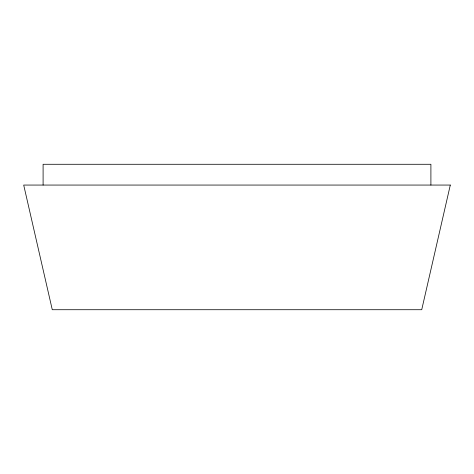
<?xml version="1.0" encoding="UTF-8"?>
<svg xmlns="http://www.w3.org/2000/svg" width="474" height="474" viewBox="0 0 474 474"><rect width="100%" height="100%" fill="white"/><g stroke="black" fill="none" stroke-linecap="round" stroke-linejoin="round"><path stroke-width="0.71" d="M430.902 185.061L430.902 164.282L43.098 164.282L43.098 185.061M450.3 185.061L421.724 309.718L52.276 309.718L23.7 185.061L450.3 185.061"/></g></svg>
